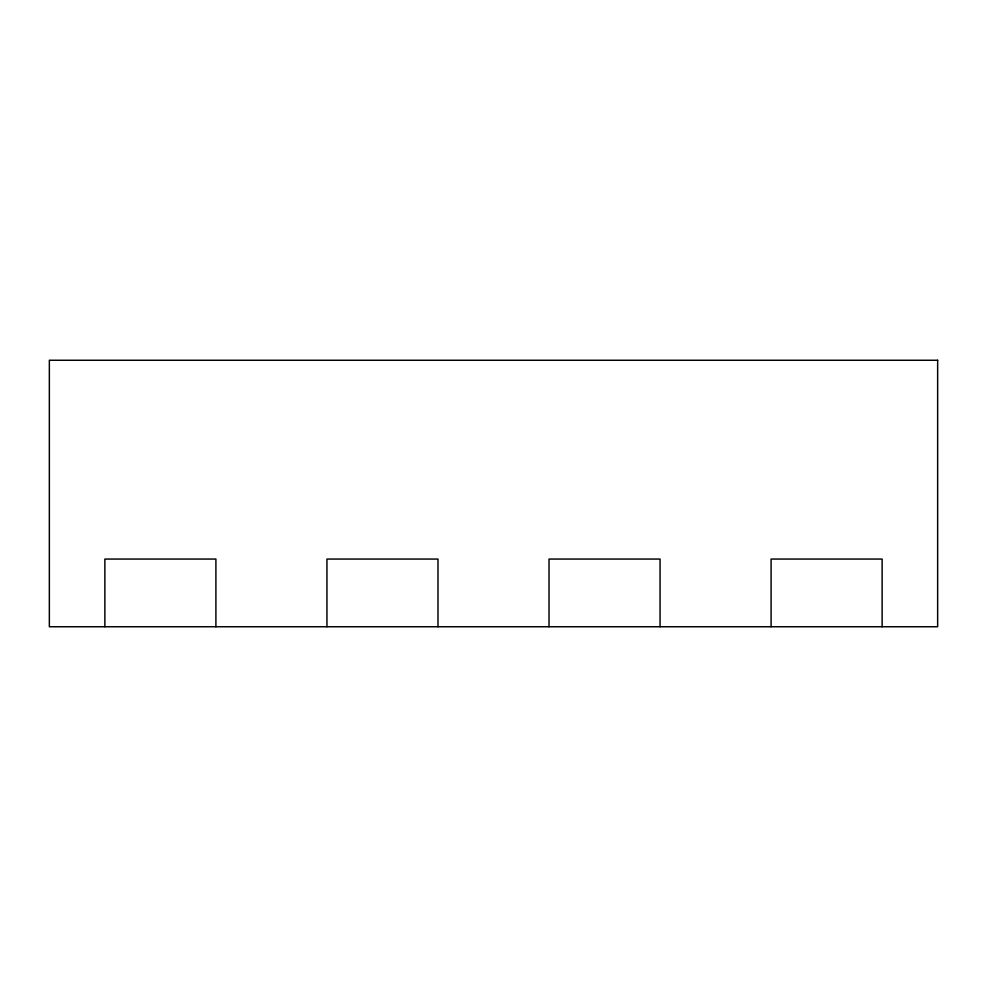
<?xml version="1.0" encoding="UTF-8"?>
<svg xmlns="http://www.w3.org/2000/svg" width="987" height="987" viewBox="0 0 987 987"><rect width="100%" height="100%" fill="white"/><g stroke="black" fill="none" stroke-linecap="round" stroke-linejoin="round"><path stroke-width="1.48" d="M882.131 626.745L882.131 559.061L771.094 559.061L771.094 626.745M660.056 626.745L660.056 559.061L549.019 559.061L549.019 626.745M437.981 626.745L437.981 559.061L326.944 559.061L326.944 626.745M215.906 626.745L215.906 559.061L104.869 559.061L104.869 626.745M937.65 360.255L49.35 360.255L49.35 626.745L937.65 626.745L937.65 360.255"/></g></svg>
